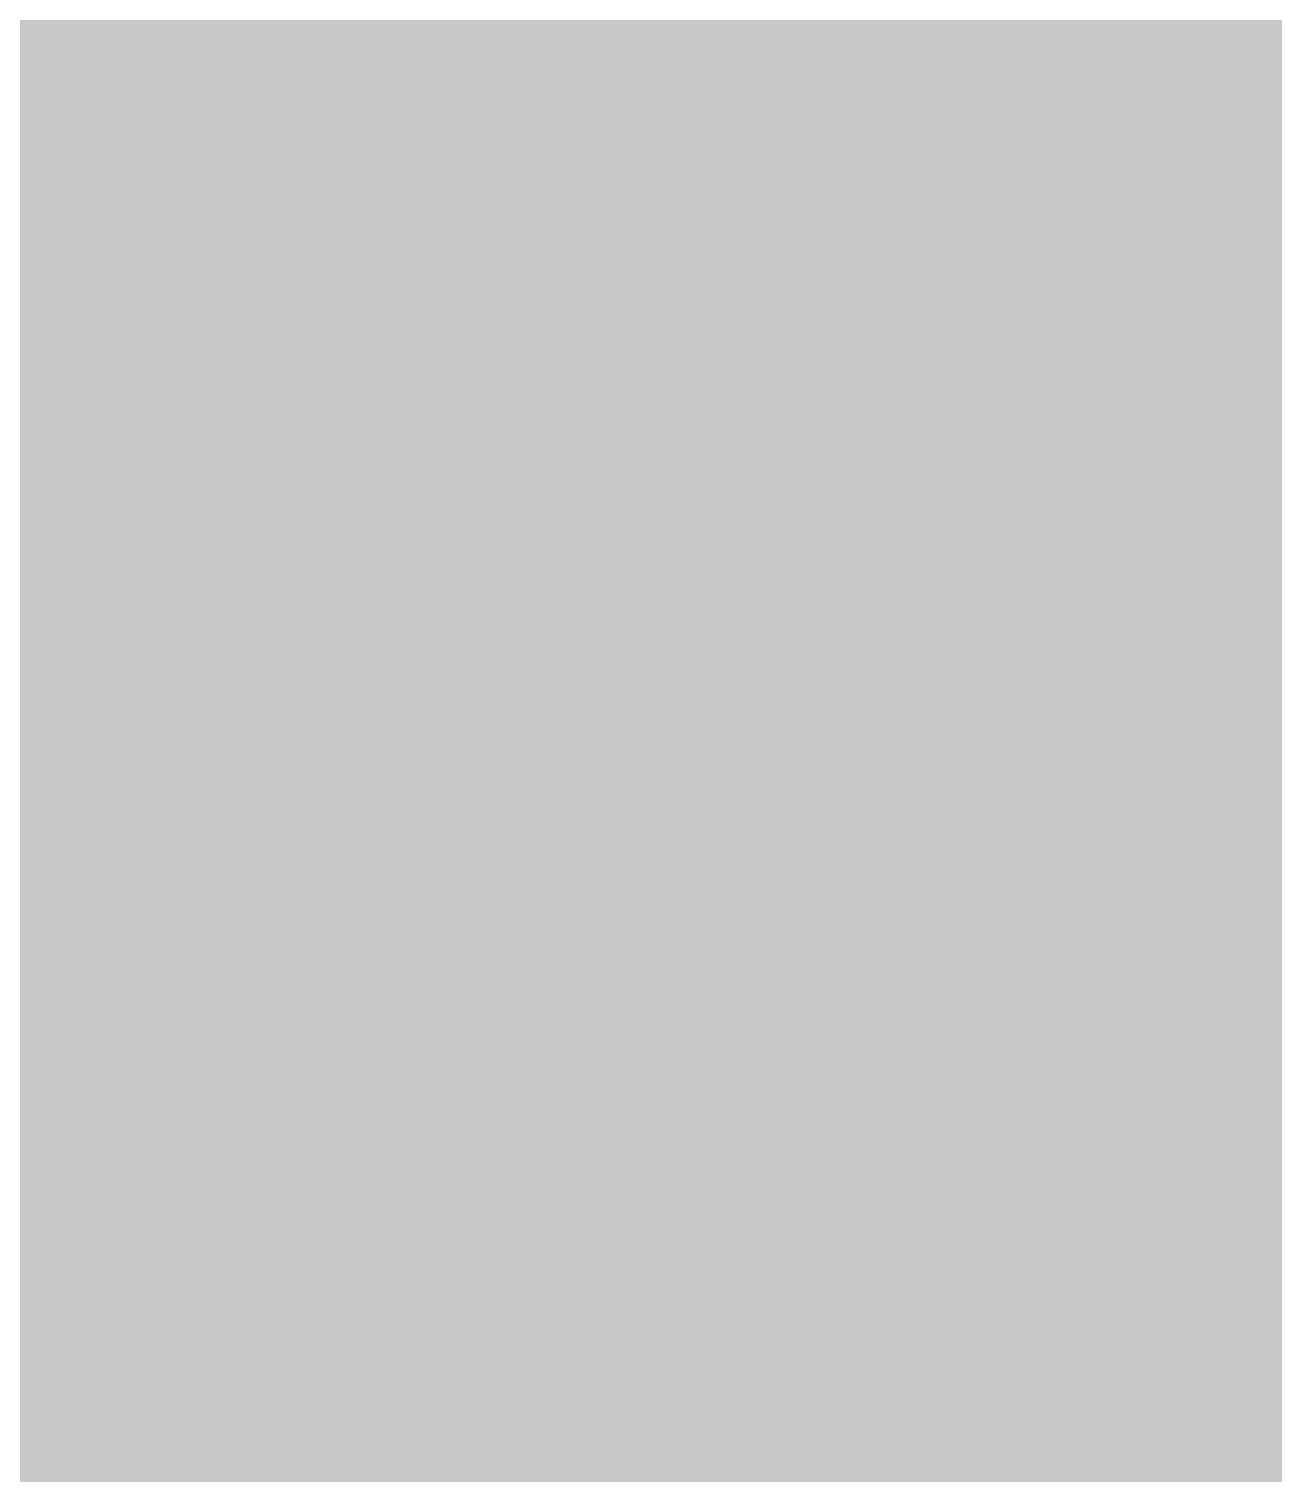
# Model space of a CAD drawing. Extents: x 13573007 to 22079938, y 2388446 to 8397471.
# Drawn here: x 20086988 to 20090448, y 6346054 to 6350069 of the extents above; entities that cross this region are included whole.
import ezdxf

# ---------------------------------------------------------------- set-up
doc = ezdxf.new("R2010")
doc.units = 0
doc.header["$MEASUREMENT"] = 0
doc.layers.add('1东北综合经济区', color=51, linetype='CONTINUOUS')

msp = doc.modelspace()

# ---------------------------------------------------------------- hatches: boundary and pattern name
at = {"layer": '1东北综合经济区'}
msp.add_hatch(color=256, dxfattribs=at).paths.add_polyline_path([(20553702.9, 6737596.1), (20561457.6, 6710842.4), (20556204.5, 6689839.6), (20552702.3, 6687339.2), (20519431.9, 6658085.2), (20491664.9, 6629081.3), (20449235, 6622258.8), (20425041.6, 6614201.2), (20392783.7, 6600100.4), (20360490.8, 6568934.8), (20309054.6, 6540168.7), (20277825.5, 6523643.5), (20244453.2, 6503752.1), (20218122.8, 6485084.7), (20204651.4, 6468559.6), (20190567.7, 6445913.9), (20165728.8, 6414198.7), (20148629.4, 6419353.2), (20132704.4, 6459092.3), (20126101.5, 6474696.5), (20120130.3, 6489346.2), (20088917, 6502096.9), (20075888.9, 6490160.1), (20076974.6, 6452722), (20077246, 6425592.9), (20076253, 6410746.6), (20088886.6, 6378592.6), (20080472.5, 6350378.4), (20076944.1, 6340883.2), (20069615.8, 6320536.4), (20055773.3, 6295035.1), (20050611.3, 6281654.2), (20047682, 6272386), (20045729.1, 6264581.3), (20043288, 6255800.9), (20044752.7, 6243606), (20050611.3, 6236776.9), (20057446.2, 6233850.1), (20067210.5, 6225557.6), (20075510.1, 6219216.2), (20084297.8, 6213850.5), (20095038.5, 6209460.3), (20117008.1, 6206045.7), (20122378.4, 6205070.2), (20127260.5, 6191899.7), (20135071.9, 6177753.5), (20141418.7, 6166046.4), (20153624, 6151412.5), (20157041.5, 6146534.6), (20158017.9, 6134827.5), (20166317.5, 6118730.2), (20175105.3, 6124096), (20179499.2, 6128973.9), (20198539.5, 6138242), (20202445.2, 6145071.2), (20213185.9, 6149949.2), (20220509, 6156290.5), (20241990.4, 6175314.6), (20244431.4, 6181655.9), (20262983.5, 6221655.2), (20293252.6, 6271898.2), (20326939.3, 6292385.7), (20348908.8, 6295312.4), (20380037.7, 6297861.8), (20394684, 6315910.3), (20409818.6, 6294447.3), (20449852, 6242740.9), (20452293.1, 6207619.6), (20388337.3, 6127133.2), (20352643.8, 6069222.2), (20352643.8, 6057027.2), (20356061.2, 6052149.3), (20359478.7, 6049710.3), (20365825.4, 6046783.5), (20380471.8, 6046295.7), (20396094.6, 6044832.3), (20403906, 6039466.6), (20404394.2, 6027759.5), (20404394.2, 6015076.8), (20402929.5, 6004833.1), (20400976.7, 5997028.3), (20395118.2, 5990686.9), (20385842.1, 5988248), (20373636.8, 5979955.4), (20361919.7, 5976540.9), (20353620.1, 5969711.7), (20338973.3, 5955947.6), (20339461.4, 5945703.9), (20344831.8, 5941801.6), (20352643.2, 5939850.4), (20359966.4, 5938874.8), (20370218.8, 5940338.2), (20376077.4, 5944240.5), (20387794.5, 5949118.5), (20398046.9, 5956435.5), (20405858.3, 5962289), (20410252.2, 5967654.8), (20415134.4, 5979361.9), (20415134.4, 5985215.4), (20418063.6, 5987654.4), (20427339.7, 5985703.2), (20434662.8, 5981313), (20439056.7, 5987166.6), (20447844.6, 5996922.5), (20453703.1, 6004239.5), (20463467.3, 6010580.8), (20477785.2, 6030695.6), (20487061.2, 6050207.4), (20502195.8, 6056548.8), (20508542.5, 6068743.7), (20525630, 6079475.2), (20531488.5, 6084353.2), (20546134.9, 6098499.3), (20560293, 6106791.8), (20567616.2, 6114108.8), (20582262.5, 6124840.3), (20593003.2, 6132157.2), (20606673.2, 6138498.6), (20611555.3, 6140937.6), (20628154.5, 6142400.9), (20634501.2, 6151181.3), (20643777.3, 6156059.2), (20653541.5, 6156059.2), (20663305.7, 6156547.1), (20687228.2, 6158986), (20692110.2, 6160937.2), (20703339.2, 6165815.2), (20725530.2, 6169555.1), (20722687.7, 6180564.3), (20717358.2, 6201517.2), (20718779.4, 6212881.5), (20723043, 6226731.7), (20726951.4, 6232769), (20732991.5, 6240582), (20740452.9, 6251946.3), (20749690.8, 6259759.2), (20758928.7, 6269347.8), (20768166.6, 6280357), (20775449.4, 6287363.4), (20783266, 6291269.9), (20792148.6, 6296596.9), (20800320.6, 6304765), (20809558.4, 6311157.4), (20825191.8, 6320390.9), (20837627.4, 6326428.2), (20848286.5, 6337792.5), (20855037.3, 6342409.2), (20859300.9, 6348446.5), (20869604.7, 6358745.4), (20885948.6, 6371530.2), (20868330.8, 6389599.4), (20847337.3, 6416900.3), (20845641.5, 6421644.4), (20838858.5, 6431810.2), (20835806.3, 6443670.2), (20829701.6, 6452141.7), (20826310.1, 6455869.1), (20820883.8, 6468406.9), (20814779.1, 6476539.5), (20812065.9, 6483994.4), (20809352.7, 6490771.6), (20800874, 6498904.2), (20799856.6, 6501615.1), (20795416.9, 6524803.8), (20794738.7, 6534969.6), (20794738.7, 6544796.5), (20802199.9, 6558350.9), (20788294.8, 6560384), (20775407.2, 6562078.3), (20765538.4, 6584593.8), (20757059.6, 6609669.4), (20753668.1, 6618140.9), (20725858, 6660837.1), (20719054.1, 6678838.1), (20711549.5, 6698340.7), (20703054.9, 6709609.4), (20695249.2, 6707009.7), (20692647.3, 6700943.9), (20690536.7, 6693340), (20688535.5, 6685339), (20683032.1, 6678588), (20676027.8, 6670086.9), (20670097.7, 6666281.7), (20664270.6, 6672087.1), (20660268.1, 6676837.8), (20652751.9, 6693144.9), (20639005.2, 6716093.2), (20635753.1, 6717843.4), (20618927.5, 6722607.7), (20609987.4, 6725594.5), (20605734.8, 6727844.8), (20597245.1, 6737339.1), (20586973.3, 6750097.8), (20578164.6, 6753803.7), (20568624.4, 6745138.1), (20566889.8, 6731273.2), (20561686.1, 6720874.6), (20560957.4, 6709092.2), (20560707.2, 6703341.4), (20558455.8, 6694840.3)])

doc.saveas('drawing.dxf')
